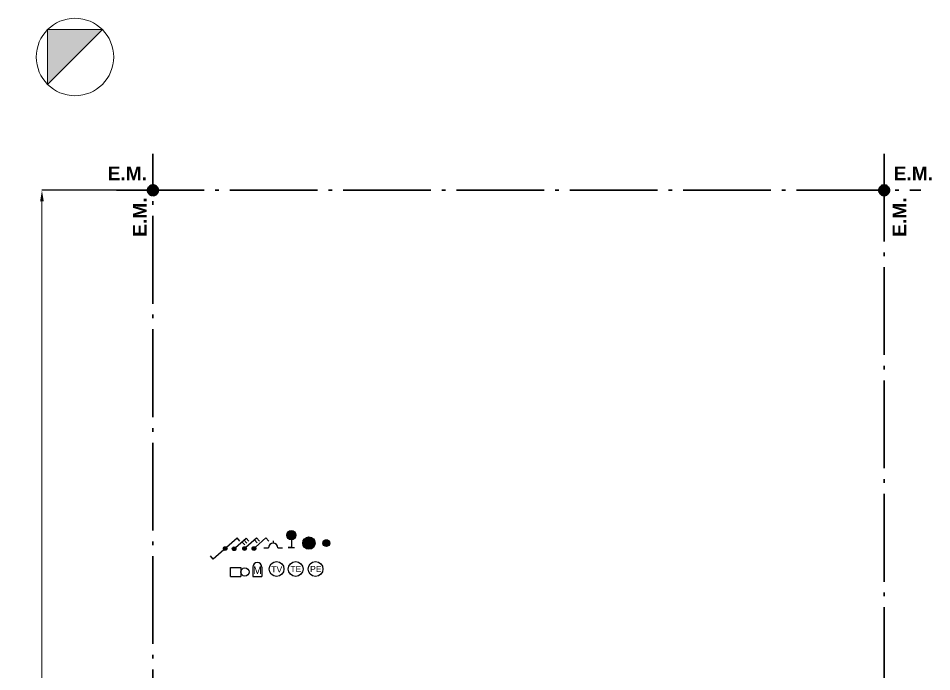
# Model space of a CAD drawing. Header units: millimetres. Extents: x 1434 to 1660, y 1457 to 1517.
# Drawn here: x 1515.27 to 1540.26, y 1498.92 to 1516.79 of the extents above; entities that cross this region are included whole.
import ezdxf

# ---------------------------------------------------------------- set-up
doc = ezdxf.new("R2010")
doc.units = ezdxf.units.MM
doc.linetypes.add('ACAD_ISO04W100', pattern=[30, 24, -3, 0, -3])
for name, color, linetype, lineweight in [('0.2', 40, 'Continuous', 20), ('cotas', 104, 'Continuous', 18), ('gris', 251, 'Continuous', 18), ('L.M.', 160, 'ACAD_ISO04W100', 30), ('nomenclatura', 41, 'Continuous', 18)]:
    doc.layers.add(name, color=color, linetype=linetype, lineweight=lineweight)
doc.layers.add('10-INST-ELEC-SIMB', color=6, linetype='Continuous')
doc.styles.add('ARIAL', font='ARIAL.TTF')
doc.styles.add('SANSSERIFBOLD', font='sasb____.pfb')
doc.styles.get("Standard").update_dxf_attribs({"font": 'ARIAL.TTF'})
doc.dimstyles.new('ISO-25', dxfattribs={"dimtxt": 2.5, "dimasz": 2.5, "dimexe": 1.25, "dimexo": 0.625, "dimtad": 1, "dimtxsty": 'Standard', "dimcen": 2.5, "dimadec": 0, "dimazin": 0, "dimtfac": 1, "dimtmove": 0, "dimatfit": 3, "dimfxl": 0, "dimarcsym": 0})

# ---------------------------------------------------------------- blocks, each defined once
blk = doc.blocks.new('*D8')
at = {"layer": 'cotas', "color": 0, "linetype": 'Continuous', "lineweight": -2}
for p, q in [((1517.955, 1512.086), (1515.92, 1512.086)), ((1517.955, 1482.086), (1515.92, 1482.086))]:
    blk.add_line(p, q, dxfattribs=at)
at = {"layer": 'cotas', "color": 0, "linetype": 'Continuous', "lineweight": 9}
blk.add_line((1515.92, 1511.786), (1515.92, 1482.386), dxfattribs=at)
at = {"layer": 'cotas', "color": 0, "linetype": 'Continuous'}
for points in [[(1515.87, 1511.786), (1515.97, 1511.786), (1515.92, 1512.086)], [(1515.87, 1482.386), (1515.97, 1482.386), (1515.92, 1482.086)]]:
    blk.add_solid(points, dxfattribs=at)
at = {"layer": 'Defpoints', "color": 0, "linetype": 'Continuous'}
for p in [(1517.955, 1512.086), (1515.92, 1482.086), (1517.955, 1482.086)]:
    blk.add_point(p, dxfattribs=at)
at = {"layer": 'cotas', "linetype": 'Continuous', "insert": (1515.6, 1497.086), "char_height": 0.5, "attachment_point": 5, "rotation": 90, "style": 'SANSSERIFBOLD'}
blk.add_mtext('30,00', dxfattribs=at)
blk = doc.blocks.new('SEPLN504')
at = {"color": 0, "const_width": 0.169}
blk.add_lwpolyline([(-0.082, 0.012, 1), (0.087, 0.012, 1)], format="xyb", close=True, dxfattribs=at)
at = {"color": 0}
blk.add_circle((0.003, 0.012), 0.169, dxfattribs=at)
blk = doc.blocks.new('SEPLN502')
at = {"color": 0}
for p, q in [((0, 0.2535), (0, 0)), ((-0.0845, 0), (0.0845, 0)), ((0, 0), (-0.0845, 0))]:
    blk.add_line(p, q, dxfattribs=at)
at = {"color": 0, "const_width": 0.12675}
blk.add_lwpolyline([(-0.063375, 0.338, 1), (0.063375, 0.338, 1)], format="xyb", close=True, dxfattribs=at)
at = {"color": 0}
blk.add_circle((0, 0.338), 0.12675, dxfattribs=at)
blk = doc.blocks.new('SEPLN523')
at = {"color": 0, "linetype": 'Continuous'}
for p, q in [((-0.337, 0.039), (-0.168, 0.039)), ((0.17, 0.039), (0.339, 0.039))]:
    blk.add_line(p, q, dxfattribs=at)
at = {"color": 0}
blk.add_line((0.001, 0.293), (0.001, 0.208), dxfattribs=at)
at = {"color": 0, "linetype": 'Continuous'}
blk.add_arc((0.001, 0.039), 0.169, 0, 180, dxfattribs=at)
blk = doc.blocks.new('SEPLN514')
at = {"color": 0}
for p, q in [((-0.169, 0.338), (-0.169, 0)), ((0.169, 0.338), (0.169, 0)), ((-0.169, 0), (0.169, 0))]:
    blk.add_line(p, q, dxfattribs=at)
blk.add_arc((0, 0.338), 0.169, 0, 180, dxfattribs=at)
at = {"color": 0, "style": 'ARIAL'}
blk.add_text('M', height=0.28, dxfattribs=at).set_placement((-0.159, 0.085))
blk = doc.blocks.new('SEPLN513')
at = {"color": 0}
for p, q in [((0.045, 0.037), (0.334, 0.293)), ((0.411, 0.206), (0.334, 0.293)), ((-0.32, -0.286), (-0.397, -0.199)), ((-0.031, -0.03), (-0.32, -0.286))]:
    blk.add_line(p, q, dxfattribs=at)
at = {"color": 0, "const_width": 0.0507}
blk.add_lwpolyline([(-0.018, 0.003, 1), (0.032, 0.003, 1)], format="xyb", close=True, dxfattribs=at)
at = {"color": 0}
blk.add_circle((0.007, 0.003), 0.0507, dxfattribs=at)
blk = doc.blocks.new('SEPLN512')
at = {"color": 0}
for p, q in [((0.039, 0.032), (0.329, 0.288)), ((0.405, 0.201), (0.329, 0.288)), ((0.292, 0.1), (0.215, 0.187)), ((0.349, 0.15), (0.272, 0.237))]:
    blk.add_line(p, q, dxfattribs=at)
at = {"color": 0, "const_width": 0.0507}
blk.add_lwpolyline([(-0.024, -0.002, 1), (0.027, -0.002, 1)], format="xyb", close=True, dxfattribs=at)
at = {"color": 0}
blk.add_circle((0.001, -0.002), 0.0507, dxfattribs=at)
blk = doc.blocks.new('SEPLN511')
at = {"color": 0}
for p, q in [((0.045, 0.037), (0.335, 0.293)), ((0.411, 0.206), (0.335, 0.293)), ((0.354, 0.155), (0.278, 0.242))]:
    blk.add_line(p, q, dxfattribs=at)
at = {"color": 0, "const_width": 0.0507}
blk.add_lwpolyline([(-0.018, 0.003, 1), (0.033, 0.003, 1)], format="xyb", close=True, dxfattribs=at)
at = {"color": 0}
blk.add_circle((0.007, 0.003), 0.0507, dxfattribs=at)
blk = doc.blocks.new('SEPLN510')
at = {"color": 0}
for p in [(0.043, 0.036), (0.409, 0.205)]:
    blk.add_line(p, (0.332, 0.292), dxfattribs=at)
at = {"color": 0, "const_width": 0.0507}
blk.add_lwpolyline([(-0.02, 0.003, 1), (0.03, 0.003, 1)], format="xyb", close=True, dxfattribs=at)
at = {"color": 0}
blk.add_circle((0.005, 0.003), 0.0507, dxfattribs=at)
blk = doc.blocks.new('SEPLN503')
at = {"color": 0}
for p, q in [((-0.198, -0.107), (-0.198, 0.109)), ((-0.198, 0.109), (0.055, 0.109)), ((0.055, 0.109), (0.055, -0.107)), ((-0.198, -0.107), (0.055, -0.107))]:
    blk.add_line(p, q, dxfattribs=at)
blk.add_circle((0.157, 0.001), 0.101, dxfattribs=at)
blk = doc.blocks.new('SEPLN517')
at = {"color": 0}
blk.add_circle((0, 0), 0.27, dxfattribs=at)
at = {"color": 0, "style": 'ARIAL'}
blk.add_text('PE', height=0.2239, dxfattribs=at).set_placement((-0.199, -0.112))
blk = doc.blocks.new('SEPLN521')
at = {"color": 0}
blk.add_circle((0, 0), 0.27, dxfattribs=at)
at = {"color": 0, "style": 'ARIAL'}
blk.add_text('TE', height=0.2239, dxfattribs=at).set_placement((-0.196, -0.112))
blk = doc.blocks.new('SEPLN526')
at = {"color": 0}
blk.add_circle((0, 0), 0.27, dxfattribs=at)
at = {"color": 0, "style": 'ARIAL'}
blk.add_text('TV', height=0.2239, dxfattribs=at).set_placement((-0.193, -0.124))

msp = doc.modelspace()

# ---------------------------------------------------------------- hatches: boundary and pattern name
at = {"layer": 'gris'}
for points in [[(1517.57224, 1516.47812), (1516.07496, 1514.98084), (1516.07496, 1516.47812)], [(1519.10262, 1512.0859, 1), (1518.80789, 1512.0859, 1)], [(1539.10262, 1512.0859, 1), (1538.80789, 1512.0859, 1)]]:
    msp.add_hatch(color=256, dxfattribs=at).paths.add_polyline_path(points)

# ---------------------------------------------------------------- linework, layer by layer
at = {"layer": '0.2'}
msp.add_lwpolyline([(1516.07496, 1514.98084), (1517.57224, 1516.47812), (1516.07496, 1516.47812), (1516.07496, 1514.98084)], dxfattribs=at)
msp.add_circle((1516.8236, 1515.72948), 1.05873, dxfattribs=at)
at = {"layer": 'L.M.', "ltscale": 0.1}
for p, q in [((1518.95526, 1481.0859), (1518.95526, 1513.0859)), ((1538.95526, 1513.0859), (1538.95526, 1481.0859)), ((1517.95526, 1512.0859), (1539.95526, 1512.0859))]:
    msp.add_line(p, q, dxfattribs=at)
for centre in [(1518.95526, 1512.0859), (1538.95526, 1512.0859)]:
    msp.add_circle(centre, 0.14737, dxfattribs=at)

# ---------------------------------------------------------------- block references
at = {"layer": '10-INST-ELEC-SIMB'}
for name, p in [('SEPLN502', (1522.7416, 1502.31923)), ('SEPLN513', (1520.92551, 1502.28906)), ('SEPLN512', (1521.17292, 1502.28906)), ('SEPLN511', (1521.45529, 1502.28906)), ('SEPLN510', (1521.71363, 1502.28906)), ('SEPLN504', (1523.22001, 1502.42984))]:
    msp.add_blockref(name, p, dxfattribs=at)
for name, p, xscale, yscale, zscale in [('SEPLN504', (1523.69699, 1502.43533), 0.5453238536303268, 0.5453238536303268, 0.5453238536303268), ('SEPLN523', (1522.24271, 1502.27996), 0.75, 0.75, 0.75), ('SEPLN503', (1521.29549, 1501.64959), 1.125, 1.125, 1.125), ('SEPLN514', (1521.81046, 1501.52891), 0.75, 0.75, 0.75), ('SEPLN526', (1522.33658, 1501.73119), 0.75, 0.75, 0.75), ('SEPLN521', (1522.86017, 1501.73171), 0.75, 0.75, 0.75), ('SEPLN517', (1523.4028, 1501.73171), 0.75, 0.75, 0.75)]:
    msp.add_blockref(name, p, dxfattribs=dict(at, xscale=xscale, yscale=yscale, zscale=zscale))

# ---------------------------------------------------------------- texts
at = {"layer": 'nomenclatura', "linetype": 'Continuous', "style": 'SANSSERIFBOLD'}
for p in [(1517.71456, 1512.35866), (1539.21528, 1512.35866)]:
    msp.add_text('E.M.', height=0.375, dxfattribs=at).set_placement(p)
for p in [(1518.78213, 1510.81253), (1539.56003, 1510.81253)]:
    msp.add_text('E.M.', height=0.375, rotation=90, dxfattribs=at).set_placement(p)

# ---------------------------------------------------------------- dimensions: what is measured, and where the dimension line sits
at = {"layer": 'cotas', "linetype": 'Continuous'}
dim = msp.add_linear_dim(base=(1515.92045, 1482.0859), p1=(1517.95526, 1512.0859), p2=(1517.95526, 1482.0859), angle=90, dimstyle='ISO-25', override={"dimtxt": 0.5, "dimasz": 0.3, "dimexe": 0, "dimexo": 0, "dimgap": 0.01, "dimzin": 0, "dimtxsty": 'SANSSERIFBOLD', "dimclrt": 256, "dimlwd": 9}, dxfattribs=at)
dim.commit()
dim.dimension.update_dxf_attribs({"geometry": '*D8', "text_midpoint": (1515.92045, 1497.0859), "dimtype": 160})

doc.saveas('drawing.dxf')
